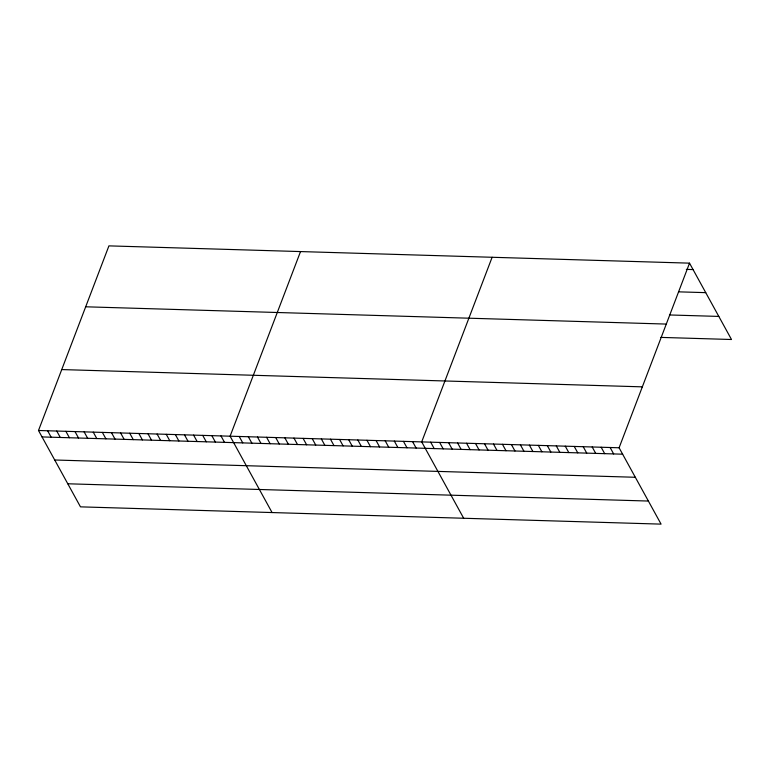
<?xml version="1.0" encoding="UTF-8"?>
<svg xmlns="http://www.w3.org/2000/svg" width="770" height="770" viewBox="0 0 770 770"><rect width="100%" height="100%" fill="white"/><g stroke="black" fill="none" stroke-linecap="round" stroke-linejoin="round"><path stroke-width="1.16" d="M689.525 263.147L619.099 447.774L661.074 524.129L80.475 506.853L38.5 430.497L108.926 245.871L689.525 263.147L731.5 339.503L660.843 337.395M300.521 251.578L230.095 436.195L272.07 512.55M492.117 257.276L421.7 441.893L463.675 518.249M686.33 269.375L693.058 269.577M678.822 291.849L705.744 292.648M669.467 314.959L718.814 316.422M85.682 306.797L666.281 324.074M61.735 369.571L642.344 386.848M38.5 430.497L619.099 447.774M42.032 436.927L622.632 454.194M54.718 459.998L635.317 477.275M67.789 483.781L648.388 501.049M610.129 447.505L613.661 453.934M601.158 447.235L604.691 453.665M592.178 446.966L595.72 453.395M583.208 446.706L586.74 453.126M574.237 446.436L577.769 452.866M565.267 446.167L568.799 452.596M556.287 445.907L559.828 452.327M547.316 445.637L550.848 452.067M538.346 445.368L541.878 451.798M529.375 445.099L532.907 451.528M520.395 444.839L523.937 451.258M511.424 444.569L514.957 450.999M502.454 444.3L505.986 450.729M493.483 444.03L497.016 450.46M484.503 443.77L488.045 450.19M475.533 443.501L479.065 449.93M466.562 443.231L470.095 449.661M457.592 442.962L461.124 449.391M448.612 442.702L452.154 449.122M439.641 442.432L443.173 448.862M430.671 442.163L434.203 448.592M412.576 441.624L416.108 448.053M403.451 441.354L406.983 447.784M394.327 441.085L397.859 447.514M385.202 440.815L388.735 447.235M376.078 440.536L379.61 446.966M366.953 440.267L370.486 446.696M357.829 439.997L361.361 446.427M348.704 439.728L352.236 446.157M339.58 439.458L343.112 445.878M330.455 439.179L333.997 445.609M321.34 438.91L324.873 445.339M312.216 438.64L315.748 445.07M303.091 438.371L306.624 444.8M293.967 438.101L297.499 444.521M284.842 437.822L288.375 444.252M275.718 437.553L279.25 443.982M266.593 437.283L270.126 443.713M257.469 437.014L261.001 443.443M248.344 436.744L251.877 443.164M239.22 436.465L242.752 442.894M220.971 435.926L224.513 442.355M211.846 435.656L215.388 442.086M202.731 435.387L206.264 441.807M193.607 435.108L197.139 441.537M184.482 434.838L188.015 441.268M175.358 434.569L178.89 440.998M166.233 434.299L169.766 440.729M157.109 434.03L160.641 440.45M147.984 433.751L151.517 440.18M138.86 433.481L142.392 439.911M129.735 433.212L133.268 439.641M120.611 432.942L124.143 439.372M111.486 432.673L115.019 439.092M102.362 432.394L105.904 438.823M93.247 432.124L96.779 438.553M84.123 431.855L87.655 438.284M74.998 431.585L78.53 438.014M65.873 431.316L69.406 437.735M56.749 431.036L60.281 437.466M47.624 430.767L51.157 437.196"/></g></svg>
